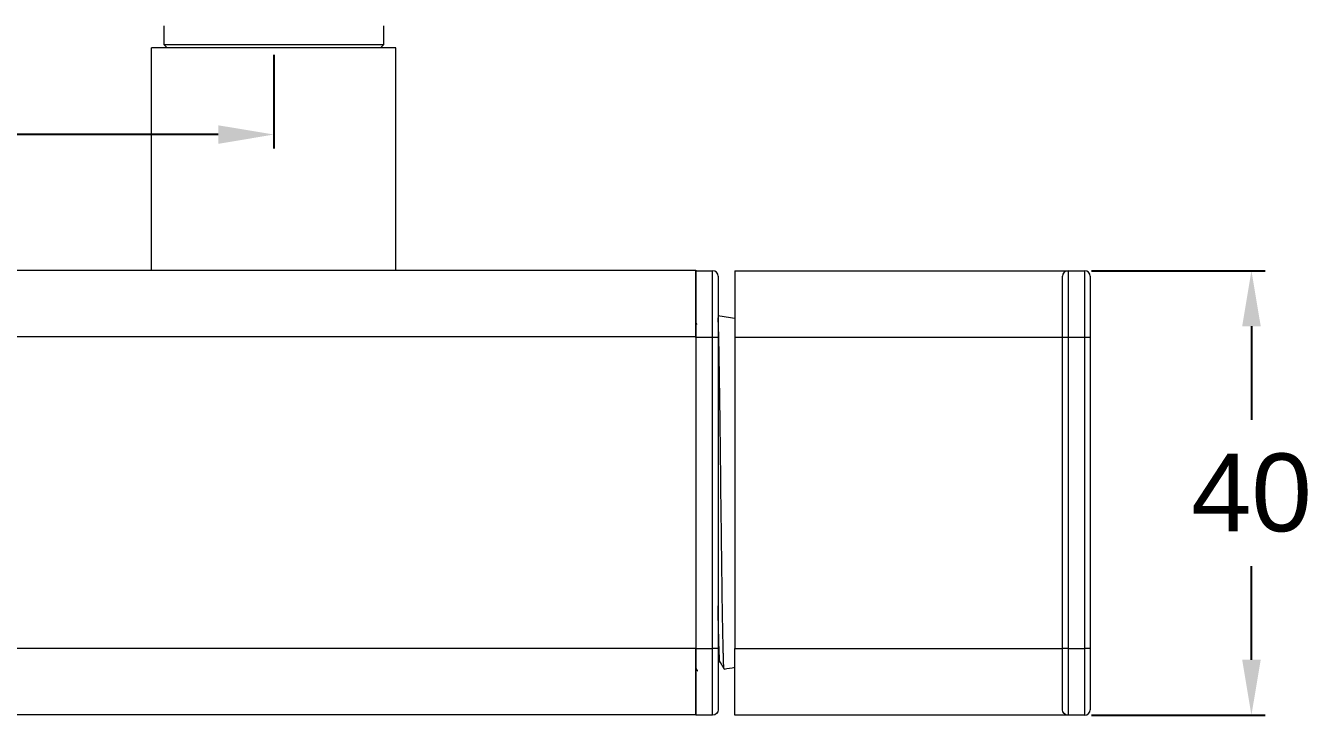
# Model space of a CAD drawing. Header units: millimetres. Extents: x 24023 to 24864, y 1163 to 1757.
# Drawn here: x 24308 to 24423.7, y 1404.3 to 1466.4 of the extents above; entities that cross this region are included whole.
import ezdxf

# ---------------------------------------------------------------- set-up
doc = ezdxf.new("R2010")
doc.units = ezdxf.units.MM
doc.styles.get("Standard").update_dxf_attribs({"font": 'arial.ttf'})
doc.dimstyles.new('ISO-25', dxfattribs={"dimtxt": 7, "dimasz": 5, "dimexe": 1.252, "dimexo": 0.625, "dimgap": 1, "dimtad": 1, "dimtih": 1, "dimtoh": 1, "dimdec": 1, "dimdsep": 46, "dimtxsty": 'Standard', "dimcen": 0, "dimclrd": 3, "dimclre": 3, "dimclrt": 4, "dimadec": 0, "dimazin": 0, "dimtfac": 1, "dimtdec": 1, "dimtmove": 0, "dimatfit": 3, "dimfxl": 1, "dimarcsym": 0})

# ---------------------------------------------------------------- blocks, each defined once
blk = doc.blocks.new('*D43')
at = {"color": 3, "lineweight": -2, "transparency": 16777216}
for p, q in [((24200.35, 1463.75), (24200.35, 1455.32)), ((24330.35, 1463.75), (24330.35, 1455.32)), ((24205.35, 1456.58), (24254.95, 1456.58)), ((24325.35, 1456.58), (24275.74, 1456.58))]:
    blk.add_line(p, q, dxfattribs=at)
at = {"color": 3, "transparency": 16777216}
for points in [[(24205.35, 1457.41), (24205.35, 1455.74), (24200.35, 1456.58)], [(24325.35, 1457.41), (24325.35, 1455.74), (24330.35, 1456.58)]]:
    blk.add_solid(points, dxfattribs=at)
at = {"layer": 'Defpoints', "color": 0, "transparency": 16777216}
for p in [(24200.35, 1464.37), (24330.35, 1464.37), (24330.35, 1456.58)]:
    blk.add_point(p, dxfattribs=at)
at = {"color": 4, "transparency": 16777216, "insert": (24265.35, 1456.58), "char_height": 7, "attachment_point": 5}
blk.add_mtext('130', dxfattribs=at)
blk = doc.blocks.new('*D46')
at = {"color": 3, "lineweight": -2, "transparency": 16777216}
for p, q in [((24403.97, 1444.33), (24419.61, 1444.33)), ((24418.36, 1439.33), (24418.36, 1430.9)), ((24418.36, 1409.33), (24418.36, 1417.75)), ((24403.97, 1404.33), (24419.61, 1404.33))]:
    blk.add_line(p, q, dxfattribs=at)
at = {"color": 3, "transparency": 16777216}
for points in [[(24417.53, 1439.33), (24419.2, 1439.33), (24418.36, 1444.33)], [(24417.53, 1409.33), (24419.2, 1409.33), (24418.36, 1404.33)]]:
    blk.add_solid(points, dxfattribs=at)
at = {"layer": 'Defpoints', "color": 0, "transparency": 16777216}
for p in [(24403.35, 1444.33), (24418.36, 1444.33), (24403.35, 1404.33)]:
    blk.add_point(p, dxfattribs=at)
at = {"color": 4, "transparency": 16777216, "insert": (24418.36, 1424.33), "char_height": 7, "attachment_point": 5}
blk.add_mtext('40', dxfattribs=at)

msp = doc.modelspace()

# ---------------------------------------------------------------- linework, layer by layer
at = {"linetype": 'Continuous', "lineweight": 18}
for p, q in [((24320.45, 1466.37), (24320.45, 1464.67)), ((24340.25, 1464.67), (24340.25, 1466.37)), ((24341.35, 1464.37), (24319.35, 1464.37)), ((24319.35, 1444.37), (24319.35, 1464.37)), ((24320.45, 1464.67), (24320.75, 1464.37)), ((24320.45, 1464.67), (24340.25, 1464.67)), ((24339.95, 1464.37), (24340.25, 1464.67)), ((24341.35, 1444.37), (24341.35, 1464.37)), ((24152.35, 1444.37), (24368.35, 1444.37)), ((24368.35, 1444.37), (24368.35, 1438.37)), ((24368.35, 1444.33), (24369.85, 1444.33)), ((24368.35, 1438.33), (24368.35, 1444.33)), ((24370.35, 1443.83), (24370.35, 1438.33)), ((24371.84, 1444.33), (24401.85, 1444.33)), ((24371.84, 1444.33), (24371.84, 1438.33)), ((24401.35, 1438.33), (24401.35, 1443.83)), ((24401.85, 1444.33), (24403.35, 1444.33)), ((24403.85, 1443.83), (24403.85, 1438.33)), ((24368.35, 1438.37), (24368.35, 1410.37)), ((24368.35, 1438.33), (24368.35, 1410.33)), ((24370.35, 1438.33), (24370.35, 1410.33)), ((24371.84, 1438.33), (24371.84, 1410.33)), ((24401.35, 1410.33), (24401.35, 1438.33)), ((24403.85, 1438.33), (24403.85, 1410.33)), ((24368.35, 1410.37), (24368.35, 1404.37)), ((24368.35, 1404.33), (24368.35, 1410.33)), ((24370.35, 1410.33), (24370.35, 1404.83)), ((24371.84, 1404.33), (24371.84, 1410.33)), ((24401.35, 1404.83), (24401.35, 1410.33)), ((24403.85, 1410.33), (24403.85, 1404.83)), ((24370.35, 1409.14), (24370.51, 1409.14)), ((24368.35, 1404.37), (24220.35, 1404.37)), ((24369.85, 1404.33), (24368.35, 1404.33)), ((24401.85, 1404.33), (24371.84, 1404.33)), ((24403.35, 1404.33), (24401.85, 1404.33))]:
    msp.add_line(p, q, dxfattribs=at)
at = {"linetype": 'Continuous', "lineweight": 13}
for p, q in [((24369.85, 1438.33), (24369.85, 1444.33)), ((24401.85, 1444.33), (24401.85, 1438.33)), ((24403.35, 1438.33), (24403.35, 1444.33)), ((24368.35, 1438.37), (24152.35, 1438.37)), ((24369.85, 1438.33), (24368.35, 1438.33)), ((24370.35, 1438.33), (24369.85, 1438.33)), ((24369.85, 1410.33), (24369.85, 1438.33)), ((24401.35, 1438.33), (24371.84, 1438.33)), ((24401.85, 1438.33), (24401.35, 1438.33)), ((24403.35, 1438.33), (24401.85, 1438.33)), ((24401.85, 1438.33), (24401.85, 1410.33)), ((24403.35, 1410.33), (24403.35, 1438.33)), ((24403.85, 1438.33), (24403.35, 1438.33)), ((24220.35, 1410.37), (24368.35, 1410.37)), ((24368.35, 1410.33), (24369.85, 1410.33)), ((24369.85, 1404.33), (24369.85, 1410.33)), ((24370.35, 1410.33), (24369.85, 1410.33)), ((24371.84, 1410.33), (24401.35, 1410.33)), ((24401.85, 1410.33), (24401.35, 1410.33)), ((24401.85, 1410.33), (24403.35, 1410.33)), ((24401.85, 1410.33), (24401.85, 1404.33)), ((24403.85, 1410.33), (24403.35, 1410.33)), ((24403.35, 1404.33), (24403.35, 1410.33))]:
    msp.add_line(p, q, dxfattribs=at)
at = {"linetype": 'Continuous', "lineweight": 18}
for centre, radius, start, end in [((24369.85, 1443.83), 0.5, 0, 90), ((24401.85, 1443.83), 0.5, 90, 180), ((24403.35, 1443.83), 0.5, 360, 90), ((24363.15, 1390.78), 50, 79.9869, 81.752), ((24363.15, 1457.88), 50, 278.9216, 280.0131), ((24403.35, 1404.83), 0.5, 270, 360)]:
    msp.add_arc(centre, radius, start, end, dxfattribs=at)
at = {"linetype": 'Continuous', "lineweight": 18, "extrusion": (0, 0, -1)}
for centre, start, end in [((-24369.85, 1404.83), 180, 270), ((-24401.85, 1404.83), 270, 0)]:
    msp.add_arc(centre, 0.5, start, end, dxfattribs=at)
at = {"linetype": 'Continuous', "lineweight": 18}
for points, knots in [([(24370.89, 1408.48), (24370.89, 1408.48), (24370.89, 1408.49), (24370.88, 1408.5), (24370.88, 1408.52), (24370.88, 1408.54), (24370.88, 1408.55), (24370.87, 1408.56), (24370.87, 1408.6), (24370.86, 1408.69), (24370.85, 1408.87), (24370.84, 1409.11), (24370.83, 1409.31), (24370.83, 1409.52), (24370.82, 1409.64), (24370.82, 1409.83), (24370.82, 1409.89), (24370.81, 1409.99), (24370.81, 1410.03), (24370.81, 1410.1), (24370.81, 1410.27), (24370.8, 1410.61), (24370.79, 1411.11), (24370.78, 1411.65), (24370.76, 1412.25), (24370.76, 1412.67), (24370.75, 1412.95), (24370.75, 1413), (24370.75, 1413.11), (24370.75, 1413.28), (24370.74, 1413.46), (24370.74, 1413.81), (24370.73, 1414.28), (24370.72, 1415.03), (24370.71, 1415.81), (24370.7, 1416.36), (24370.7, 1416.77), (24370.69, 1416.98), (24370.69, 1417.19), (24370.69, 1417.34), (24370.69, 1417.41), (24370.68, 1417.77), (24370.68, 1418.06), (24370.67, 1418.64), (24370.67, 1419.24), (24370.66, 1420.14), (24370.64, 1421.06), (24370.64, 1421.68), (24370.63, 1422.15), (24370.63, 1422.31), (24370.63, 1422.63), (24370.62, 1422.79), (24370.62, 1423.26), (24370.61, 1423.58), (24370.6, 1424.52), (24370.6, 1425.15), (24370.59, 1426.09), (24370.58, 1426.72), (24370.57, 1427.35), (24370.57, 1427.74), (24370.57, 1427.81), (24370.56, 1427.97), (24370.56, 1428.2), (24370.56, 1428.43), (24370.55, 1428.89), (24370.55, 1429.5), (24370.54, 1430.08), (24370.53, 1430.67), (24370.52, 1431.24), (24370.52, 1431.8), (24370.51, 1432.22), (24370.51, 1432.43), (24370.51, 1432.63), (24370.5, 1432.77), (24370.5, 1432.84), (24370.5, 1433.17), (24370.49, 1433.7), (24370.48, 1434.2), (24370.47, 1434.93), (24370.47, 1435.39), (24370.45, 1436.04), (24370.45, 1436.26), (24370.45, 1436.51), (24370.45, 1436.57), (24370.44, 1436.67), (24370.44, 1436.72), (24370.44, 1436.87), (24370.44, 1436.96), (24370.43, 1437.25), (24370.43, 1437.62), (24370.41, 1438.12), (24370.4, 1438.57), (24370.4, 1438.83), (24370.39, 1439.08), (24370.39, 1439.2), (24370.38, 1439.34), (24370.38, 1439.36), (24370.38, 1439.41), (24370.38, 1439.49), (24370.37, 1439.56), (24370.37, 1439.7), (24370.36, 1439.86), (24370.35, 1440), (24370.35, 1440.06), (24370.35, 1440.08)], [0, 0, 0, 0, 0.009166, 0.009166, 0.019216, 0.024241, 0.024241, 0.029266, 0.029266, 0.049365, 0.069465, 0.089565, 0.109664, 0.109664, 0.129764, 0.129764, 0.139814, 0.139814, 0.144839, 0.144839, 0.149864, 0.169963, 0.190063, 0.210163, 0.230262, 0.250362, 0.250362, 0.255387, 0.255387, 0.260412, 0.270462, 0.270462, 0.290561, 0.310661, 0.330761, 0.350861, 0.350861, 0.36091, 0.365935, 0.365935, 0.37096, 0.37096, 0.39106, 0.39106, 0.41116, 0.431259, 0.451359, 0.471459, 0.471459, 0.481508, 0.481508, 0.491558, 0.491558, 0.511658, 0.511658, 0.551857, 0.551857, 0.571957, 0.592057, 0.592057, 0.597082, 0.597082, 0.602107, 0.612156, 0.612156, 0.632256, 0.652356, 0.652356, 0.672456, 0.692555, 0.692555, 0.702605, 0.70763, 0.70763, 0.712655, 0.712655, 0.732755, 0.752854, 0.752854, 0.793054, 0.793054, 0.813153, 0.813153, 0.818178, 0.818178, 0.823203, 0.823203, 0.833253, 0.833253, 0.853353, 0.873452, 0.893552, 0.913652, 0.913652, 0.933751, 0.933751, 0.938776, 0.938776, 0.943801, 0.953851, 0.953851, 0.973951, 0.994051, 1, 1, 1, 1]), ([(24370.51, 1409.14), (24370.51, 1409.14), (24370.51, 1409.15), (24370.5, 1409.17), (24370.49, 1409.2), (24370.48, 1409.31), (24370.48, 1409.38), (24370.47, 1409.48), (24370.47, 1409.49), (24370.47, 1409.51), (24370.47, 1409.53), (24370.47, 1409.56), (24370.46, 1409.64), (24370.46, 1409.73), (24370.45, 1409.92), (24370.44, 1410.06), (24370.43, 1410.38), (24370.43, 1410.56), (24370.41, 1410.95), (24370.41, 1411.16), (24370.4, 1411.45), (24370.4, 1411.5), (24370.4, 1411.62), (24370.39, 1411.8), (24370.39, 1411.99), (24370.38, 1412.38), (24370.37, 1412.65), (24370.36, 1413.22), (24370.36, 1413.52), (24370.35, 1413.95), (24370.35, 1414.06), (24370.35, 1414.17)], [0, 0, 0, 0, 0.0197, 0.0197, 0.124477, 0.124477, 0.229255, 0.229255, 0.242352, 0.242352, 0.25545, 0.25545, 0.281644, 0.334033, 0.334033, 0.438811, 0.438811, 0.543588, 0.543588, 0.648366, 0.648366, 0.67456, 0.67456, 0.700755, 0.753144, 0.753144, 0.857921, 0.857921, 0.962699, 0.962699, 1, 1, 1, 1])]:
    msp.add_open_spline(points, degree=3, knots=knots, dxfattribs=at)
for points in [[(24368.44, 1439.5), (24368.39, 1439.58), (24368.35, 1439.66)], [(24370.31, 1409.14), (24370.31, 1409.14), (24370.31, 1409.15)], [(24370.51, 1409.15), (24370.68, 1408.84), (24370.86, 1408.53)], [(24368.35, 1408.56), (24368.41, 1408.44), (24368.48, 1408.32)]]:
    msp.add_open_spline(points, degree=2, dxfattribs=at)

# ---------------------------------------------------------------- dimensions: what is measured, and where the dimension line sits
at = {"color": 6}
dim = msp.add_linear_dim(base=(24330.35, 1456.58), p1=(24200.35, 1464.37), p2=(24330.35, 1464.37), dimstyle='ISO-25', override={"dimgap": 3, "dimtad": 0}, dxfattribs=at)
dim.commit()
dim.dimension.update_dxf_attribs({"geometry": '*D43', "text_midpoint": (24265.35, 1456.58)})
dim = msp.add_linear_dim(base=(24418.36, 1444.33), p1=(24403.35, 1404.33), p2=(24403.35, 1444.33), angle=90, dimstyle='ISO-25', override={"dimgap": 3, "dimtad": 0}, dxfattribs=at)
dim.commit()
dim.dimension.update_dxf_attribs({"geometry": '*D46', "text_midpoint": (24418.36, 1424.33)})

doc.saveas('drawing.dxf')
